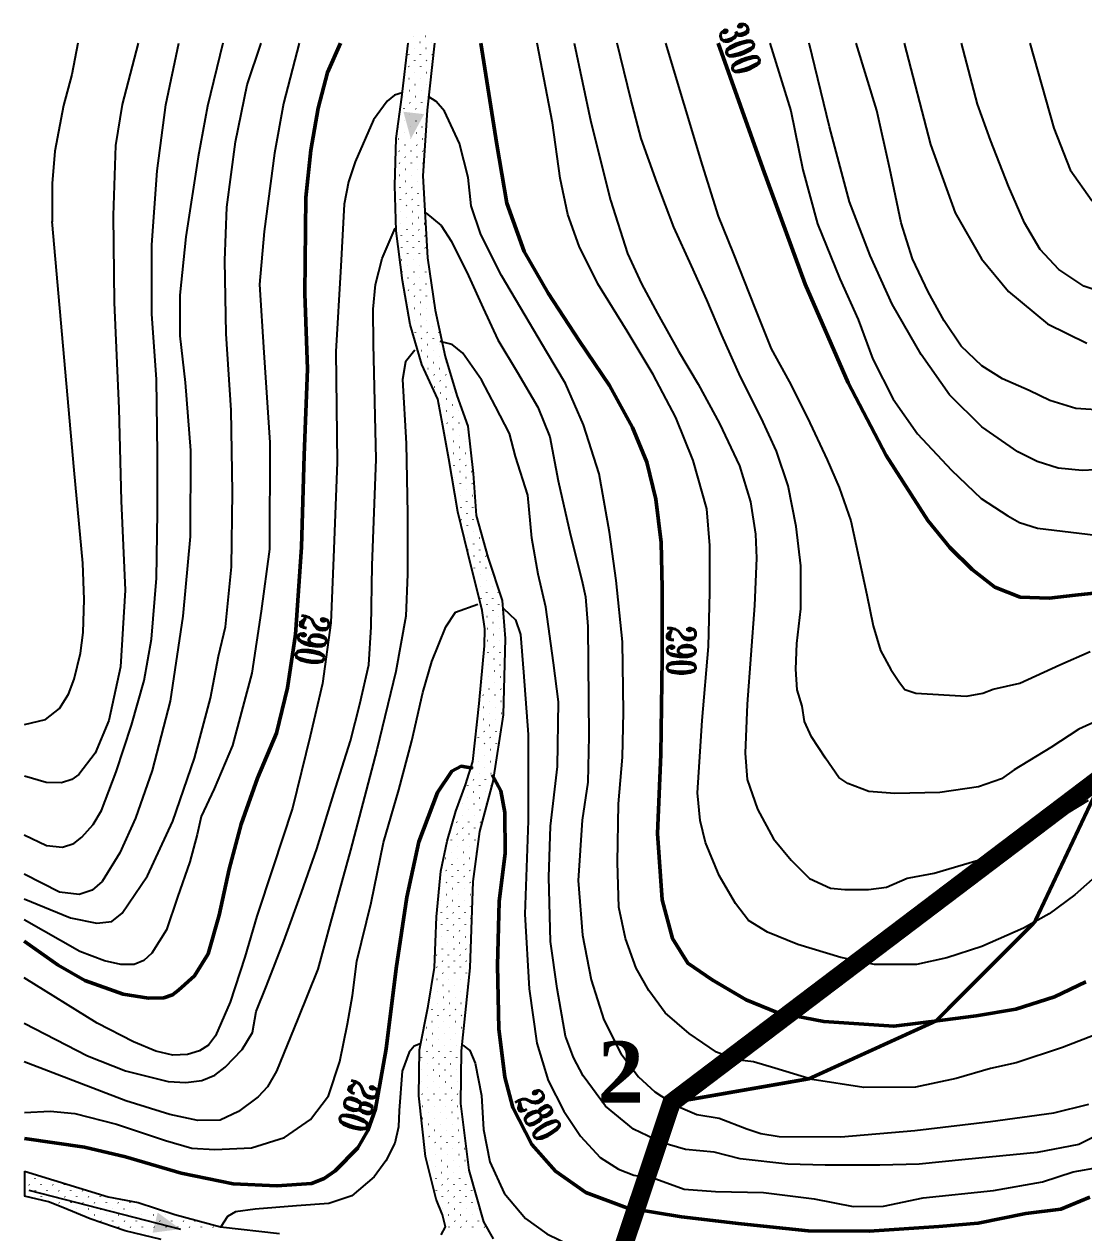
# Model space of a CAD drawing. Header units: millimetres. Extents: x 2268 to 10992, y 389 to 3530.
# Drawn here: x 3281 to 3567.4, y 1310.5 to 1637.3 of the extents above; entities that cross this region are included whole.
import ezdxf
from ezdxf.enums import TextEntityAlignment as Align

# ---------------------------------------------------------------- set-up
doc = ezdxf.new("R2010")
doc.units = ezdxf.units.MM
doc.linetypes.add('ACAD_ISO02W100', pattern=[15, 12, -3])
doc.layers.get('0').update_dxf_attribs({"true_color": 0xd9d9d9})
for name, color, linetype in [('fiume', 4, 'Continuous'), ('rettifilo 1', 162, 'Continuous'), ('tracciolino 1', 140, 'Continuous')]:
    doc.layers.add(name, color=color, linetype=linetype)
doc.layers.add('linee rosse', color=7, linetype='Continuous', lineweight=50, true_color=0xffc2c2)
doc.layers.add('testo', color=7, linetype='Continuous', true_color=0x990000)
doc.styles.get("Standard").update_dxf_attribs({"font": 'times.ttf'})
doc.styles.add('TRIPLEX', font='romant', dxfattribs={"width": 0.86, "height": 10})

# ---------------------------------------------------------------- blocks, each defined once
blk = doc.blocks.new('B01C419F8')
at = {"layer": 'fiume', "linetype": 'Continuous'}
for p, q in [((262.66, 45.44), (262.68, 45.45)), ((263.82, 45.47), (263.84, 45.48)), ((264.98, 45.5), (265, 45.51)), ((265.56, 46.08), (265.57, 46.09)), ((266.14, 45.52), (266.15, 45.54)), ((267.3, 45.55), (267.31, 45.57)), ((268.46, 45.58), (268.47, 45.59)), ((269.62, 45.61), (269.63, 45.62)), ((270.78, 45.64), (270.79, 45.65)), ((271.94, 45.66), (271.95, 45.68)), ((273.1, 45.69), (273.11, 45.71)), ((274.26, 45.72), (274.27, 45.74)), ((275.42, 45.75), (275.43, 45.76)), ((277.16, 45.23), (277.17, 45.24)), ((278.32, 45.25), (278.33, 45.27)), ((259.18, 44.22), (259.2, 44.24)), ((260.34, 44.25), (260.36, 44.26)), ((260.92, 44.83), (260.94, 44.84)), ((261.5, 44.28), (261.52, 44.29)), ((262.08, 44.86), (262.1, 44.87)), ((262.66, 44.31), (262.68, 44.32)), ((263.24, 44.89), (263.26, 44.9)), ((263.82, 44.34), (263.84, 44.35)), ((264.4, 44.92), (264.42, 44.93)), ((264.98, 44.36), (265, 44.38)), ((265.56, 44.94), (265.58, 44.96)), ((266.14, 44.39), (266.15, 44.41)), ((266.72, 44.97), (266.73, 44.99)), ((267.3, 44.42), (267.31, 44.43)), ((267.88, 45), (267.89, 45.01)), ((268.46, 44.45), (268.47, 44.46)), ((269.04, 45.03), (269.05, 45.04)), ((269.62, 44.48), (269.63, 44.49)), ((270.2, 45.06), (270.21, 45.07)), ((270.78, 44.51), (270.79, 44.52)), ((271.36, 45.09), (271.37, 45.1)), ((271.94, 44.53), (271.95, 44.55)), ((272.52, 45.11), (272.53, 45.13)), ((273.1, 44.56), (273.11, 44.58)), ((273.68, 45.14), (273.69, 45.16)), ((274.26, 44.59), (274.27, 44.6)), ((274.84, 45.17), (274.85, 45.18)), ((275.42, 44.62), (275.43, 44.63)), ((276, 45.2), (276.01, 45.21)), ((276, 44.07), (276.01, 44.08)), ((276.58, 44.65), (276.59, 44.66)), ((277.16, 44.1), (277.17, 44.11)), ((277.74, 44.68), (277.75, 44.69)), ((278.32, 44.12), (278.33, 44.14)), ((278.9, 44.7), (278.91, 44.72)), ((279.48, 44.15), (279.49, 44.17)), ((280.06, 44.73), (280.07, 44.75)), ((280.64, 44.18), (280.65, 44.19)), ((281.22, 44.76), (281.23, 44.77)), ((281.8, 44.21), (281.81, 44.22)), ((282.96, 44.24), (282.97, 44.25)), ((323.54, 44.1), (323.56, 44.11)), ((251.07, 42.89), (251.08, 42.91)), ((252.22, 42.92), (252.24, 42.94)), ((253.38, 42.95), (253.4, 42.96)), ((254.54, 42.98), (254.56, 42.99)), ((255.7, 43.01), (255.72, 43.02)), ((256.86, 43.03), (256.88, 43.05)), ((257.44, 43.61), (257.46, 43.63)), ((258.02, 43.06), (258.04, 43.08)), ((258.6, 43.64), (258.62, 43.66)), ((259.18, 43.09), (259.2, 43.11)), ((259.76, 43.67), (259.78, 43.69)), ((260.34, 43.12), (260.36, 43.13)), ((260.92, 43.7), (260.94, 43.71)), ((262.08, 43.73), (262.1, 43.74)), ((263.24, 43.76), (263.26, 43.77)), ((270.2, 43.93), (270.21, 43.94)), ((271.36, 43.95), (271.37, 43.97)), ((272.52, 43.98), (272.53, 44)), ((273.68, 44.01), (273.69, 44.02)), ((274.84, 44.04), (274.85, 44.05)), ((275.42, 43.49), (275.43, 43.5)), ((276.58, 43.52), (276.59, 43.53)), ((277.74, 43.54), (277.75, 43.56)), ((278.9, 43.57), (278.91, 43.59)), ((279.48, 43.02), (279.49, 43.03)), ((280.06, 43.6), (280.07, 43.61)), ((280.64, 43.05), (280.65, 43.06)), ((281.22, 43.63), (281.23, 43.64)), ((281.8, 43.08), (281.81, 43.09)), ((282.38, 43.66), (282.39, 43.67)), ((282.96, 43.11), (282.97, 43.12)), ((283.54, 43.69), (283.55, 43.7)), ((284.12, 43.13), (284.13, 43.15)), ((284.7, 43.71), (284.71, 43.73)), ((285.28, 43.16), (285.29, 43.18)), ((286.43, 43.19), (286.45, 43.2)), ((287.59, 43.22), (287.61, 43.23)), ((321.22, 42.91), (321.24, 42.92)), ((321.8, 43.49), (321.82, 43.5)), ((322.38, 42.94), (322.4, 42.95)), ((322.96, 43.52), (322.98, 43.53)), ((323.54, 42.96), (323.56, 42.98)), ((245.85, 42.2), (245.86, 42.21)), ((247.01, 42.23), (247.02, 42.24)), ((248.17, 42.26), (248.18, 42.27)), ((249.33, 42.28), (249.34, 42.3)), ((249.91, 42.86), (249.92, 42.88)), ((249.91, 41.73), (249.92, 41.75)), ((250.49, 42.31), (250.5, 42.33)), ((251.07, 41.76), (251.08, 41.78)), ((251.65, 42.34), (251.66, 42.36)), ((252.22, 41.79), (252.24, 41.8)), ((252.8, 42.37), (252.82, 42.38)), ((253.38, 41.82), (253.4, 41.83)), ((253.96, 42.4), (253.98, 42.41)), ((254.54, 41.85), (254.56, 41.86)), ((255.12, 42.43), (255.14, 42.44)), ((255.7, 41.87), (255.72, 41.89)), ((256.28, 42.45), (256.3, 42.47)), ((257.44, 42.48), (257.46, 42.5)), ((258.6, 42.51), (258.62, 42.53)), ((281.22, 42.5), (281.23, 42.51)), ((282.38, 42.53), (282.39, 42.54)), ((282.96, 41.97), (282.97, 41.99)), ((283.54, 42.55), (283.55, 42.57)), ((284.12, 42), (284.13, 42.02)), ((284.7, 42.58), (284.71, 42.6)), ((285.28, 42.03), (285.29, 42.04)), ((285.85, 42.61), (285.87, 42.62)), ((286.43, 42.06), (286.45, 42.07)), ((287.01, 42.64), (287.03, 42.65)), ((287.59, 42.09), (287.61, 42.1)), ((288.17, 42.67), (288.19, 42.68)), ((288.75, 42.12), (288.77, 42.13)), ((289.33, 42.7), (289.35, 42.71)), ((289.91, 42.14), (289.93, 42.16)), ((290.49, 42.72), (290.51, 42.74)), ((291.07, 42.17), (291.09, 42.19)), ((291.65, 42.75), (291.67, 42.77)), ((292.23, 42.2), (292.25, 42.21)), ((292.81, 42.78), (292.83, 42.79)), ((293.39, 42.23), (293.41, 42.24)), ((293.97, 42.81), (293.99, 42.82)), ((294.55, 42.26), (294.57, 42.27)), ((295.13, 42.84), (295.15, 42.85)), ((295.71, 42.28), (295.73, 42.3)), ((296.29, 41.73), (296.31, 41.75)), ((296.87, 42.31), (296.89, 42.33)), ((297.45, 41.76), (297.47, 41.78)), ((298.03, 42.34), (298.05, 42.36)), ((298.61, 41.79), (298.63, 41.8)), ((299.19, 42.37), (299.21, 42.38)), ((299.77, 41.82), (299.78, 41.83)), ((300.35, 42.4), (300.36, 42.41)), ((300.93, 41.85), (300.94, 41.86)), ((301.51, 42.43), (301.52, 42.44)), ((302.09, 41.87), (302.1, 41.89)), ((303.25, 41.9), (303.26, 41.92)), ((304.41, 41.93), (304.42, 41.95)), ((305.57, 41.96), (305.58, 41.97)), ((316.01, 42.21), (316.02, 42.23)), ((317.17, 42.24), (317.18, 42.26)), ((318.33, 42.27), (318.34, 42.28)), ((319.48, 42.3), (319.5, 42.31)), ((320.06, 42.88), (320.08, 42.89)), ((320.06, 41.75), (320.08, 41.76)), ((320.64, 42.33), (320.66, 42.34)), ((321.22, 41.78), (321.24, 41.79)), ((321.8, 42.36), (321.82, 42.37)), ((322.38, 41.8), (322.4, 41.82)), ((322.96, 42.38), (322.98, 42.4)), ((323.54, 41.83), (323.56, 41.85)), ((243.53, 41.01), (243.54, 41.03)), ((244.69, 41.04), (244.7, 41.05)), ((245.27, 41.62), (245.28, 41.63)), ((245.85, 41.07), (245.86, 41.08)), ((246.43, 41.65), (246.44, 41.66)), ((247.01, 41.1), (247.02, 41.11)), ((247.59, 41.68), (247.6, 41.69)), ((248.17, 41.13), (248.18, 41.14)), ((248.75, 41.71), (248.76, 41.72)), ((248.75, 40.57), (248.76, 40.59)), ((249.33, 41.15), (249.34, 41.17)), ((250.49, 41.18), (250.5, 41.2)), ((251.65, 41.21), (251.66, 41.22)), ((252.8, 41.24), (252.82, 41.25)), ((283.54, 41.42), (283.55, 41.44)), ((284.7, 41.45), (284.71, 41.46)), ((285.28, 40.9), (285.29, 40.91)), ((285.85, 41.48), (285.87, 41.49)), ((286.43, 40.93), (286.45, 40.94)), ((287.01, 41.51), (287.03, 41.52)), ((287.59, 40.96), (287.61, 40.97)), ((288.17, 41.54), (288.19, 41.55)), ((288.75, 40.98), (288.77, 41)), ((289.33, 41.56), (289.35, 41.58)), ((289.91, 41.01), (289.93, 41.03)), ((290.49, 41.59), (290.51, 41.61)), ((291.07, 41.04), (291.09, 41.05)), ((291.65, 41.62), (291.67, 41.63)), ((292.23, 41.07), (292.25, 41.08)), ((292.81, 41.65), (292.83, 41.66)), ((293.39, 41.1), (293.41, 41.11)), ((293.97, 41.68), (293.99, 41.69)), ((294.55, 41.13), (294.57, 41.14)), ((295.13, 41.71), (295.15, 41.72)), ((295.13, 40.57), (295.15, 40.59)), ((295.71, 41.15), (295.73, 41.17)), ((296.29, 40.6), (296.31, 40.62)), ((296.87, 41.18), (296.89, 41.2)), ((297.45, 40.63), (297.47, 40.64)), ((298.03, 41.21), (298.05, 41.22)), ((298.61, 40.66), (298.63, 40.67)), ((299.19, 41.24), (299.21, 41.25)), ((299.77, 40.69), (299.78, 40.7)), ((300.35, 41.27), (300.36, 41.28)), ((300.93, 40.72), (300.94, 40.73)), ((301.51, 41.3), (301.52, 41.31)), ((302.09, 40.74), (302.1, 40.76)), ((302.67, 41.32), (302.68, 41.34)), ((303.25, 40.77), (303.26, 40.79)), ((303.83, 41.35), (303.84, 41.37)), ((304.41, 40.8), (304.42, 40.81)), ((304.99, 41.38), (305, 41.39)), ((305.57, 40.83), (305.58, 40.84)), ((306.15, 41.41), (306.16, 41.42)), ((306.73, 40.86), (306.74, 40.87)), ((307.31, 41.44), (307.32, 41.45)), ((307.89, 40.88), (307.9, 40.9)), ((308.47, 41.46), (308.48, 41.48)), ((309.05, 40.91), (309.06, 40.93)), ((309.63, 41.49), (309.64, 41.51)), ((310.21, 40.94), (310.22, 40.96)), ((310.79, 41.52), (310.8, 41.54)), ((311.37, 40.97), (311.38, 40.98)), ((311.95, 41.55), (311.96, 41.56)), ((312.53, 41), (312.54, 41.01)), ((313.11, 41.58), (313.12, 41.59)), ((313.69, 41.03), (313.7, 41.04)), ((314.27, 41.61), (314.28, 41.62)), ((314.85, 41.05), (314.86, 41.07)), ((315.43, 41.63), (315.44, 41.65)), ((316.01, 41.08), (316.02, 41.1)), ((316.59, 41.66), (316.6, 41.68)), ((317.17, 41.11), (317.18, 41.13)), ((317.75, 41.69), (317.76, 41.71)), ((318.33, 41.14), (318.34, 41.15)), ((318.91, 41.72), (318.92, 41.73)), ((318.91, 40.59), (318.92, 40.6)), ((319.48, 41.17), (319.5, 41.18)), ((320.06, 40.62), (320.08, 40.63)), ((320.64, 41.2), (320.66, 41.21)), ((321.22, 40.64), (321.24, 40.66)), ((321.8, 41.22), (321.82, 41.24)), ((322.38, 40.67), (322.4, 40.69)), ((322.96, 41.25), (322.98, 41.27)), ((323.54, 40.7), (323.56, 40.72)), ((237.73, 39.74), (237.74, 39.75)), ((238.89, 39.77), (238.9, 39.78)), ((240.05, 39.8), (240.06, 39.81)), ((240.63, 40.38), (240.64, 40.39)), ((241.21, 39.82), (241.22, 39.84)), ((241.79, 40.4), (241.8, 40.42)), ((242.37, 39.85), (242.38, 39.87)), ((242.95, 40.43), (242.96, 40.45)), ((243.53, 39.88), (243.54, 39.89)), ((244.11, 40.46), (244.12, 40.47)), ((244.69, 39.91), (244.7, 39.92)), ((245.27, 40.49), (245.28, 40.5)), ((246.43, 40.52), (246.44, 40.53)), ((247.59, 40.55), (247.6, 40.56)), ((288.17, 40.4), (288.19, 40.42)), ((289.33, 40.43), (289.35, 40.45)), ((289.91, 39.88), (289.93, 39.89)), ((290.49, 40.46), (290.51, 40.47)), ((291.07, 39.91), (291.09, 39.92)), ((291.65, 40.49), (291.67, 40.5)), ((292.23, 39.94), (292.25, 39.95)), ((292.81, 40.52), (292.83, 40.53)), ((293.39, 39.97), (293.41, 39.98)), ((293.97, 40.55), (293.99, 40.56)), ((294.55, 39.99), (294.57, 40.01)), ((295.71, 40.02), (295.73, 40.04)), ((296.29, 39.47), (296.31, 39.48)), ((296.87, 40.05), (296.89, 40.06)), ((297.45, 39.5), (297.47, 39.51)), ((298.03, 40.08), (298.05, 40.09)), ((298.61, 39.53), (298.63, 39.54)), ((299.19, 40.11), (299.21, 40.12)), ((299.77, 39.56), (299.78, 39.57)), ((300.35, 40.14), (300.36, 40.15)), ((300.93, 39.58), (300.94, 39.6)), ((301.51, 40.16), (301.52, 40.18)), ((302.09, 39.61), (302.1, 39.63)), ((302.67, 40.19), (302.68, 40.21)), ((303.25, 39.64), (303.26, 39.65)), ((303.83, 40.22), (303.84, 40.23)), ((304.41, 39.67), (304.42, 39.68)), ((304.99, 40.25), (305, 40.26)), ((305.57, 39.7), (305.58, 39.71)), ((306.15, 40.28), (306.16, 40.29)), ((306.73, 39.73), (306.74, 39.74)), ((307.31, 40.31), (307.32, 40.32)), ((307.89, 39.75), (307.9, 39.77)), ((308.47, 40.33), (308.48, 40.35)), ((309.05, 39.78), (309.06, 39.8)), ((309.63, 40.36), (309.64, 40.38)), ((310.21, 39.81), (310.22, 39.82)), ((310.79, 40.39), (310.8, 40.4)), ((311.37, 39.84), (311.38, 39.85)), ((311.95, 40.42), (311.96, 40.43)), ((312.53, 39.87), (312.54, 39.88)), ((313.11, 40.45), (313.12, 40.46)), ((313.69, 39.89), (313.7, 39.91)), ((314.27, 40.47), (314.28, 40.49)), ((314.85, 39.92), (314.86, 39.94)), ((315.43, 40.5), (315.44, 40.52)), ((316.01, 39.95), (316.02, 39.97)), ((316.59, 40.53), (316.6, 40.55)), ((317.17, 39.98), (317.18, 39.99)), ((317.75, 40.56), (317.76, 40.57)), ((317.75, 39.43), (317.76, 39.44)), ((318.33, 40.01), (318.34, 40.02)), ((318.91, 39.46), (318.92, 39.47)), ((319.48, 40.04), (319.5, 40.05)), ((320.06, 39.48), (320.08, 39.5)), ((320.64, 40.06), (320.66, 40.08)), ((321.8, 40.09), (321.82, 40.11)), ((209.32, 38.48), (209.33, 38.49)), ((209.9, 39.06), (209.91, 39.07)), ((210.48, 38.51), (210.49, 38.52)), ((211.06, 39.09), (211.07, 39.1)), ((211.64, 38.54), (211.65, 38.55)), ((212.22, 39.12), (212.23, 39.13)), ((212.8, 38.57), (212.81, 38.58)), ((213.96, 38.59), (213.97, 38.61)), ((215.12, 38.62), (215.13, 38.64)), ((227.29, 38.35), (227.31, 38.37)), ((228.45, 38.38), (228.47, 38.4)), ((229.61, 38.41), (229.63, 38.42)), ((230.77, 38.44), (230.79, 38.45)), ((231.93, 38.47), (231.95, 38.48)), ((233.09, 38.49), (233.1, 38.51)), ((234.25, 38.52), (234.26, 38.54)), ((234.83, 39.1), (234.84, 39.12)), ((235.41, 38.55), (235.42, 38.57)), ((235.99, 39.13), (236, 39.15)), ((236.57, 38.58), (236.58, 38.59)), ((237.15, 39.16), (237.16, 39.17)), ((237.73, 38.61), (237.74, 38.62)), ((238.31, 39.19), (238.32, 39.2)), ((238.89, 38.64), (238.9, 38.65)), ((239.47, 39.22), (239.48, 39.23)), ((240.05, 38.66), (240.06, 38.68)), ((240.63, 39.24), (240.64, 39.26)), ((241.21, 38.69), (241.22, 38.71)), ((241.79, 39.27), (241.8, 39.29)), ((242.95, 39.3), (242.96, 39.32)), ((301.51, 39.03), (301.52, 39.05)), ((302.67, 39.06), (302.68, 39.07)), ((303.25, 38.51), (303.26, 38.52)), ((303.83, 39.09), (303.84, 39.1)), ((304.41, 38.54), (304.42, 38.55)), ((304.99, 39.12), (305, 39.13)), ((305.57, 38.57), (305.58, 38.58)), ((306.15, 39.15), (306.16, 39.16)), ((306.73, 38.59), (306.74, 38.61)), ((307.31, 39.17), (307.32, 39.19)), ((307.89, 38.62), (307.9, 38.64)), ((308.47, 39.2), (308.48, 39.22)), ((309.05, 38.65), (309.06, 38.66)), ((309.63, 39.23), (309.64, 39.24)), ((310.21, 38.68), (310.22, 38.69)), ((310.79, 39.26), (310.8, 39.27)), ((311.37, 38.71), (311.38, 38.72)), ((311.95, 39.29), (311.96, 39.3)), ((312.53, 38.74), (312.54, 38.75)), ((313.11, 39.32), (313.12, 39.33)), ((313.69, 38.76), (313.7, 38.78)), ((314.27, 39.34), (314.28, 39.36)), ((314.85, 38.79), (314.86, 38.81)), ((315.43, 39.37), (315.44, 39.39)), ((316.01, 38.82), (316.02, 38.83)), ((316.59, 39.4), (316.6, 39.41)), ((317.17, 38.85), (317.18, 38.86)), ((318.33, 38.88), (318.34, 38.89)), ((209.32, 37.35), (209.33, 37.36)), ((209.9, 37.93), (209.91, 37.94)), ((210.48, 37.38), (210.49, 37.39)), ((211.06, 37.96), (211.07, 37.97)), ((211.64, 37.41), (211.65, 37.42)), ((212.22, 37.99), (212.23, 38)), ((212.8, 37.43), (212.81, 37.45)), ((213.38, 38.01), (213.39, 38.03)), ((213.96, 37.46), (213.97, 37.48)), ((214.54, 38.04), (214.55, 38.06)), ((215.12, 37.49), (215.13, 37.5)), ((215.7, 38.07), (215.71, 38.08)), ((216.28, 37.52), (216.29, 37.53)), ((216.86, 38.1), (216.87, 38.11)), ((217.44, 37.55), (217.45, 37.56)), ((218.02, 38.13), (218.03, 38.14)), ((218.59, 37.58), (218.61, 37.59)), ((219.17, 38.16), (219.19, 38.17)), ((219.75, 37.6), (219.77, 37.62)), ((220.33, 38.18), (220.35, 38.2)), ((220.91, 37.63), (220.93, 37.65)), ((221.49, 38.21), (221.5, 38.22)), ((222.07, 37.66), (222.09, 37.67)), ((222.65, 37.11), (222.67, 37.12)), ((223.23, 37.69), (223.25, 37.7)), ((223.81, 37.14), (223.83, 37.15)), ((224.39, 37.72), (224.41, 37.73)), ((224.97, 37.17), (224.99, 37.18)), ((225.55, 37.75), (225.57, 37.76)), ((226.13, 37.19), (226.15, 37.21)), ((226.71, 37.77), (226.73, 37.79)), ((227.29, 37.22), (227.31, 37.24)), ((227.87, 37.8), (227.89, 37.82)), ((228.45, 37.25), (228.47, 37.26)), ((229.03, 37.83), (229.05, 37.84)), ((229.61, 37.28), (229.63, 37.29)), ((230.19, 37.86), (230.21, 37.87)), ((230.77, 37.31), (230.79, 37.32)), ((231.35, 37.89), (231.37, 37.9)), ((231.93, 37.34), (231.95, 37.35)), ((232.51, 37.92), (232.52, 37.93)), ((233.09, 37.36), (233.1, 37.38)), ((233.67, 37.94), (233.68, 37.96)), ((234.25, 37.39), (234.26, 37.41)), ((234.83, 37.97), (234.84, 37.99)), ((235.41, 37.42), (235.42, 37.43)), ((235.99, 38), (236, 38.01)), ((236.57, 37.45), (236.58, 37.46)), ((237.15, 38.03), (237.16, 38.04)), ((237.73, 37.48), (237.74, 37.49)), ((238.31, 38.06), (238.32, 38.07)), ((238.89, 37.5), (238.9, 37.52)), ((239.47, 38.08), (239.48, 38.1)), ((240.63, 38.11), (240.64, 38.13)), ((306.15, 38.01), (306.16, 38.03)), ((307.31, 38.04), (307.32, 38.06)), ((308.47, 38.07), (308.48, 38.08)), ((309.63, 38.1), (309.64, 38.11)), ((310.79, 38.13), (310.8, 38.14)), ((311.95, 38.16), (311.96, 38.17)), ((313.11, 38.18), (313.12, 38.2)), ((314.27, 38.21), (314.28, 38.23)), ((209.91, 36.81), (209.91, 36.81)), ((211.06, 36.83), (211.07, 36.84)), ((212.22, 36.85), (212.23, 36.87)), ((213.38, 36.88), (213.39, 36.9)), ((213.97, 36.34), (213.97, 36.35)), ((214.54, 36.91), (214.55, 36.93)), ((215.12, 36.36), (215.13, 36.37)), ((215.7, 36.94), (215.71, 36.95)), ((216.28, 36.39), (216.29, 36.4)), ((216.86, 36.97), (216.87, 36.98)), ((217.44, 36.42), (217.45, 36.43)), ((218.02, 37), (218.03, 37.01)), ((218.59, 36.44), (218.61, 36.46)), ((219.17, 37.02), (219.19, 37.04)), ((219.75, 36.47), (219.77, 36.49)), ((220.33, 37.05), (220.35, 37.07)), ((220.91, 36.5), (220.93, 36.51)), ((221.49, 37.08), (221.51, 37.09)), ((221.49, 35.95), (221.51, 35.96)), ((222.07, 36.53), (222.09, 36.54)), ((222.65, 35.98), (222.67, 35.99)), ((223.23, 36.56), (223.25, 36.57)), ((223.81, 36.01), (223.83, 36.02)), ((224.39, 36.59), (224.41, 36.6)), ((224.97, 36.03), (224.99, 36.05)), ((225.55, 36.61), (225.57, 36.63)), ((226.13, 36.06), (226.15, 36.08)), ((226.71, 36.64), (226.73, 36.66)), ((227.29, 36.09), (227.31, 36.1)), ((227.87, 36.67), (227.89, 36.68)), ((228.45, 36.12), (228.47, 36.13)), ((229.03, 36.7), (229.05, 36.71)), ((229.61, 36.15), (229.63, 36.16)), ((230.19, 36.73), (230.21, 36.74)), ((230.77, 36.18), (230.79, 36.19)), ((231.35, 36.76), (231.37, 36.77)), ((231.93, 36.2), (231.95, 36.22)), ((232.51, 36.78), (232.52, 36.8)), ((233.67, 36.81), (233.68, 36.83)), ((234.83, 36.84), (234.84, 36.85)), ((235.99, 36.87), (236, 36.88)), ((218.02, 35.86), (218.03, 35.88)), ((219.17, 35.89), (219.19, 35.91)), ((220.33, 35.92), (220.35, 35.94)), ((323.54, 18.07), (323.56, 18.09)), ((322.96, 16.36), (322.98, 16.38)), ((323.54, 16.94), (323.56, 16.96)), ((322.96, 15.23), (322.98, 15.25)), ((323.54, 15.81), (323.56, 15.83)), ((322.96, 14.1), (322.98, 14.11)), ((323.54, 14.68), (323.56, 14.69)), ((322.38, 13.52), (322.4, 13.53)), ((322.96, 12.97), (322.98, 12.98)), ((323.54, 13.55), (323.56, 13.56)), ((321.8, 11.81), (321.82, 11.82)), ((322.38, 12.39), (322.4, 12.4)), ((322.96, 11.84), (322.98, 11.85)), ((323.54, 12.42), (323.56, 12.43)), ((321.8, 10.68), (321.82, 10.69)), ((322.38, 11.26), (322.4, 11.27)), ((322.96, 10.71), (322.98, 10.72)), ((323.54, 11.29), (323.56, 11.3)), ((321.22, 10.1), (321.24, 10.11)), ((321.8, 9.55), (321.82, 9.56)), ((322.38, 10.13), (322.4, 10.14)), ((322.96, 9.57), (322.98, 9.59)), ((323.54, 10.15), (323.56, 10.17)), ((321.22, 8.97), (321.24, 8.98)), ((321.8, 8.41), (321.82, 8.43)), ((322.38, 8.99), (322.4, 9.01)), ((322.96, 8.44), (322.98, 8.46)), ((323.54, 9.02), (323.56, 9.04)), ((320.64, 7.25), (320.66, 7.27)), ((321.22, 7.83), (321.24, 7.85)), ((321.8, 7.28), (321.82, 7.3)), ((322.38, 7.86), (322.4, 7.88)), ((322.96, 7.31), (322.98, 7.33)), ((320.64, 6.12), (320.66, 6.14)), ((321.22, 6.7), (321.24, 6.72)), ((321.8, 6.15), (321.82, 6.17)), ((322.38, 6.73), (322.4, 6.75)), ((320.06, 5.54), (320.08, 5.56)), ((320.64, 4.99), (320.66, 5.01)), ((321.22, 5.57), (321.24, 5.59)), ((321.8, 5.02), (321.82, 5.03)), ((322.38, 5.6), (322.4, 5.61)), ((319.49, 3.84), (319.5, 3.85)), ((320.06, 4.41), (320.08, 4.43)), ((320.64, 3.86), (320.66, 3.87)), ((321.22, 4.44), (321.24, 4.45)), ((319.48, 2.7), (319.5, 2.72)), ((320.06, 3.28), (320.08, 3.3)), ((320.64, 2.73), (320.66, 2.74)), ((321.22, 3.31), (321.24, 3.32)), ((319.48, 1.57), (319.5, 1.58)), ((320.06, 2.15), (320.08, 2.16)), ((320.64, 1.6), (320.66, 1.61)), ((318.33, 0.42), (318.34, 0.42)), ((318.91, 0.99), (318.92, 1)), ((319.48, 0.44), (319.5, 0.45)), ((320.06, 1.02), (320.08, 1.03)), ((320.64, 0.47), (320.66, 0.48))]:
    blk.add_line(p, q, dxfattribs=at)

msp = doc.modelspace()

# ---------------------------------------------------------------- linework, layer by layer
at = {"transparency": 33554687}
for p, q in [((3281.01408, 1327.20964), (3281.01408, 1320.44165)), ((3282.22896, 1322.02262), (3323.17704, 1311.50137))]:
    msp.add_line(p, q, dxfattribs=at)
for points in [[(3280.95846, 1418.12751), (3287.012, 1415.25328), (3291.32838, 1414.74764), (3294.35029, 1415.77154), (3296.52045, 1417.48591), (3299.61382, 1420.90462), (3301.83795, 1424.66527), (3305.8601, 1435.16377), (3309.98452, 1447.70744), (3313.42721, 1459.84208), (3315.4042, 1471.0223), (3316.76764, 1487.45178), (3317.04033, 1505.27879), (3317.04033, 1521.09472), (3316.73356, 1541.17141), (3315.50646, 1558.96433), (3315.47237, 1577.57532), (3316.91611, 1597.61718), (3319.26804, 1615.50159), (3322.74081, 1632.13514)], [(3355.2835, 1632.13514), (3351.02967, 1615.83067), (3348.65515, 1602.35588), (3345.84305, 1581.25661), (3344.58186, 1566.90638), (3345.74079, 1548.49991), (3347.37692, 1524.19655), (3347.24058, 1495.35975), (3345.05907, 1478.58941), (3342.46853, 1461.81907), (3337.28745, 1442.28776), (3332.31088, 1430.52807), (3328.76593, 1423.09731), (3327.74335, 1418.18892), (3325.73227, 1410.75816), (3322.39184, 1401.24815), (3319.39227, 1392.38577), (3315.43829, 1386.07985), (3313.28051, 1384.0907), (3310.65157, 1383.05119), (3307.12222, 1383.07848), (3302.63537, 1384.02772), (3295.98445, 1386.59684), (3280.99262, 1395.1171)], [(3334.62101, 1632.13514), (3330.47666, 1615.13176), (3327.94787, 1601.38443), (3324.67561, 1579.75682), (3323.03948, 1563.97498), (3323.03948, 1553.03336), (3324.437, 1540.38743), (3325.93679, 1522.01504), (3325.86862, 1498.76835), (3323.82346, 1477.19188), (3320.38076, 1454.25197), (3315.54054, 1435.50463), (3311.0071, 1422.58602), (3306.8486, 1413.21235), (3302.04093, 1405.45707), (3299.31642, 1403.10705), (3295.80663, 1402.00409), (3290.49137, 1402.60631), (3280.99262, 1407.42689)], [(3280.99262, 1400.8368), (3293.47339, 1395.69347), (3300.63856, 1394.1949), (3304.61107, 1394.67369), (3307.42608, 1396.96837), (3314.28621, 1406.97871), (3321.16474, 1421.76795), (3327.02754, 1438.84507), (3331.2883, 1455.03594), (3333.46981, 1466.3866), (3335.41271, 1474.36274), (3336.98067, 1490.55362), (3337.28745, 1510.73256), (3336.94659, 1532.95667), (3335.58315, 1553.51056), (3335.24228, 1573.34865), (3335.71949, 1587.83522), (3338.10551, 1605.45771), (3341.23711, 1620.84033), (3345.00936, 1632.13514)], [(3311.73477, 1632.13514), (3307.45891, 1615.51772), (3305.63854, 1604.48626), (3304.97387, 1585.51737), (3305.28064, 1562.06616), (3306.50774, 1533.3657), (3307.15537, 1508.38062), (3308.24613, 1484.21361), (3306.95086, 1463.55746), (3303.84903, 1448.96863), (3300.16773, 1440.14034), (3295.70969, 1434.41891), (3293.79971, 1433.06458), (3291.02679, 1432.17313), (3286.93428, 1432.29503), (3281.06557, 1433.98077)], [(3295.43206, 1632.13514), (3293.86181, 1623.69375), (3291.60234, 1615.31299), (3289.25848, 1602.97117), (3288.50184, 1594.23546), (3288.51234, 1583.81139)], [(3393.69386, 1309.99839), (3394.80911, 1312.11308), (3394.05202, 1315.39202), (3392.36909, 1319.62237), (3389.44314, 1331.12204), (3387.60592, 1347.55501), (3387.77603, 1360.00731), (3390.1236, 1371.77917), (3391.85875, 1382.19011), (3392.40312, 1395.9693), (3393.62793, 1408.25149), (3395.32907, 1416.41694), (3397.60859, 1424.48032), (3400.29638, 1431.65911), (3402.20165, 1437.95331), (3403.97083, 1453.60375), (3405.36576, 1469.18614), (3405.49335, 1473.80472), (3404.75335, 1478.78054), (3400.87477, 1494.36294), (3398.18697, 1505.38629), (3395.77136, 1519.74387), (3394.10425, 1528.72586), (3392.81139, 1535.90465), (3388.42246, 1545.22687), (3385.3264, 1556.08011), (3383.18297, 1567.95403), (3381.48183, 1581.39299), (3381.1416, 1593.64116), (3381.48183, 1606.33163), (3383.06985, 1617.49653), (3384.79857, 1632.13514)], [(3391.91809, 1632.13514), (3389.90792, 1614.05523), (3388.69464, 1596.22689), (3389.95348, 1574.14616), (3392.06289, 1559.99272), (3394.71666, 1547.40432), (3397.88077, 1536.85728), (3400.84074, 1528.55574), (3402.33774, 1515.76321), (3403.15429, 1504.46768), (3406.28438, 1493.17214), (3410.12894, 1481.50236), (3410.94549, 1471.15946), (3410.43515, 1450.5417), (3407.67931, 1432.5437), (3404.03888, 1418.96864), (3402.23568, 1405.52968), (3401.38511, 1382.15609), (3399.07156, 1359.66709), (3398.90145, 1345.47962), (3401.18097, 1327.41357), (3405.1276, 1313.49829), (3407.76436, 1308.87546)], [(3573.60799, 1409.57838), (3564.9322, 1401.88925), (3558.0256, 1396.7178), (3551.08497, 1392.83921), (3539.82345, 1387.93995), (3530.39917, 1384.84388), (3522.1997, 1383.04068), (3510.76807, 1383.00665), (3501.75206, 1384.91193), (3490.04825, 1388.48431), (3481.91683, 1391.81853), (3476.71136, 1394.94862), (3473.20702, 1399.54168), (3468.78407, 1407.12875), (3465.14364, 1416.00867), (3463.72744, 1421.95414), (3463.00021, 1429.48166), (3464.22503, 1449.01068), (3465.92616, 1469.05005), (3466.26639, 1483.67981), (3466.26639, 1496.37028), (3465.51789, 1506.23686), (3461.80941, 1519.33559), (3457.11428, 1530.93733), (3450.95617, 1542.5731), (3443.98152, 1554.2769), (3436.02021, 1567.10346), (3430.98485, 1577.24222), (3427.88879, 1585.84996), (3425.84743, 1595.6485), (3423.80606, 1610.6355), (3419.63896, 1632.13514)], [(3429.63365, 1632.13514), (3434.11494, 1610.85664), (3439.4565, 1589.72855), (3444.04957, 1575.23488), (3447.79206, 1567.10346), (3452.14697, 1559.04008), (3457.86278, 1548.86729), (3463.17032, 1539.95335), (3468.92016, 1529.30424), (3474.29574, 1517.90664), (3477.28974, 1508.17615), (3478.68467, 1499.3983), (3478.92283, 1492.89996), (3478.41249, 1480.14145), (3476.37113, 1453.39961), (3475.86079, 1440.16478), (3476.37113, 1433.02002), (3479.16099, 1425.05871), (3483.48187, 1416.99533), (3488.24505, 1411.21147), (3493.21236, 1406.27818), (3498.92818, 1403.72648), (3502.80676, 1403.3182), (3509.20303, 1403.3182), (3514.03425, 1403.93061), (3519.68202, 1406.38025), (3520.20353, 1406.47773)], [(3577.55462, 1451.93664), (3566.02093, 1446.62909), (3558.46789, 1441.6958), (3548.56729, 1435.67379), (3545.16502, 1433.25818), (3538.93886, 1431.0467), (3528.4939, 1429.51568), (3516.34779, 1429.2435), (3509.27107, 1429.78786), (3503.62331, 1431.96531), (3501.2077, 1433.56438), (3497.53324, 1438.80387), (3493.79075, 1444.55371), (3491.88548, 1448.7385), (3491.23905, 1452.88927), (3489.87814, 1457.2782), (3489.53791, 1462.89194), (3489.81009, 1469.8666), (3490.89882, 1479.22284), (3490.93284, 1490.82458), (3489.63998, 1501.43966), (3487.49655, 1512.46301), (3484.33244, 1521.81925), (3480.18167, 1530.83527), (3474.60195, 1541.92666), (3469.53257, 1553.15415), (3465.44984, 1562.71453), (3461.36712, 1571.9687), (3456.60394, 1582.41367), (3452.07892, 1594.32161), (3447.72402, 1606.36565), (3444.95117, 1616.96372), (3441.25192, 1632.13514)], [(3454.28929, 1632.13514), (3464.191, 1599.11881), (3468.57993, 1585.33962), (3472.62863, 1575.33695), (3478.51456, 1560.33294), (3482.86946, 1549.4797), (3487.70069, 1540.6338), (3492.73604, 1530.83527), (3497.97554, 1519.47169), (3501.25873, 1511.97819), (3504.43985, 1503.0047), (3508.76073, 1482.96533), (3510.42359, 1474.63403), (3512.46921, 1467.96132), (3515.19953, 1462.78988), (3517.57261, 1459.25151), (3518.98881, 1457.36326), (3521.96154, 1456.39361), (3535.63866, 1455.57706), (3540.09564, 1456.42763), (3542.91952, 1457.48233), (3550.13233, 1459.14945), (3560.8835, 1464.04871), (3569.117, 1467.65512)], [(3482.53686, 1632.13514), (3488.15986, 1613.87943), (3491.4772, 1597.894), (3495.42384, 1583.29826), (3501.44585, 1568.39632), (3506.41317, 1557.44101), (3510.39382, 1546.72386), (3515.83745, 1535.87062), (3522.40383, 1526.48036), (3531.65801, 1516.68182), (3539.61932, 1509.02672), (3546.83213, 1504.33159), (3550.03452, 1502.56666), (3554.89551, 1501.03138), (3572.92754, 1498.85393)], [(3574.01626, 1516.98803), (3566.91403, 1516.58401), (3560.47523, 1517.22619), (3554.74241, 1518.99962), (3549.51992, 1521.61511), (3539.85748, 1528.38563), (3531.07962, 1537.09544), (3523.39049, 1547.94868), (3515.5993, 1561.59178), (3509.67935, 1574.69052), (3504.03158, 1589.25223), (3498.62115, 1609.48748), (3493.15973, 1632.13514)], [(3573.40385, 1532.8426), (3565.20439, 1533.35294), (3558.17445, 1535.56867), (3552.65001, 1538.21819), (3545.4372, 1541.34828), (3539.85748, 1544.88664), (3534.27776, 1550.19418), (3529.61665, 1557.10079), (3525.36381, 1564.89198), (3521.11097, 1573.80593), (3518.04893, 1583.57044), (3514.95286, 1598.2002), (3511.40224, 1613.95516), (3505.87417, 1632.13514)], [(3518.85056, 1632.13514), (3525.98295, 1604.73256), (3532.64467, 1586.25824), (3539.75541, 1573.83995), (3547.00224, 1565.02807), (3557.61732, 1556.25022), (3568.16436, 1551.01072)], [(3576.15969, 1563.49705), (3567.38184, 1566.45703), (3560.64534, 1570.98205), (3555.60999, 1576.32361), (3551.35715, 1583.53642), (3547.07029, 1593.50507), (3542.137, 1605.91906), (3538.68847, 1615.67341), (3534.33643, 1632.13514)], [(3552.77577, 1632.13514), (3559.25585, 1609.15605), (3563.72112, 1597.92469), (3569.58392, 1589.57361), (3576.53748, 1583.88124), (3584.5477, 1581.01801), (3590.30824, 1580.24255), (3597.5004, 1580.5408), (3605.95374, 1582.45388), (3615.22515, 1585.21059), (3633.4271, 1590.22124), (3646.99335, 1593.69802), (3659.87788, 1596.25448), (3673.81908, 1600.82201), (3686.46501, 1607.29836), (3695.05469, 1612.37718), (3704.46244, 1618.23998), (3712.69423, 1624.03461), (3719.07772, 1628.07381), (3726.93031, 1632.13514)], [(3520.20353, 1406.47773), (3526.96288, 1407.74115), (3538.80277, 1411.24549), (3548.05695, 1415.46431), (3560.16903, 1422.37091), (3568.64068, 1427.47432)], [(3281.01408, 1327.20964), (3303.64147, 1320.20841), (3311.80335, 1318.73778), (3321.70396, 1315.43758), (3333.98615, 1312.13738), (3349.94279, 1310.33418)]]:
    msp.add_lwpolyline(points, dxfattribs=at)
at = {"transparency": 33554687, "flags": 128}
for points in [[(3383.09911, 1618.71719), (3381.08057, 1618.09911), (3379.06843, 1616.45685), (3375.39566, 1611.37164), (3370.41909, 1600.03803), (3368.67218, 1594.678), (3367.48769, 1588.65328), (3366.53328, 1571.88294), (3365.16984, 1548.80668), (3365.54479, 1518.77687), (3364.59038, 1493.11007), (3363.84049, 1475.38532), (3361.55672, 1459.0581), (3358.25037, 1444.81013), (3353.51241, 1425.27882), (3348.1609, 1409.1902), (3343.86606, 1396.13524), (3340.55971, 1385.02319), (3336.6739, 1372.88855), (3332.68583, 1363.7194), (3330.76849, 1361.19277), (3328.39099, 1359.66316), (3325.10594, 1358.70875), (3321.13066, 1358.57241), (3316.5823, 1359.62907), (3310.51285, 1362.11736), (3300.7129, 1367.14718), (3280.99262, 1379.45009)], [(3571.63467, 1364.49831), (3561.632, 1360.61972), (3549.14567, 1356.43493), (3542.17102, 1354.97195), (3532.8488, 1352.21612), (3521.85947, 1349.86855), (3507.91017, 1349.8005), (3493.96086, 1351.90991), (3483.85612, 1355.00598), (3478.07226, 1356.70711), (3473.61529, 1357.25147), (3468.06959, 1359.32686), (3460.75471, 1364.43026), (3454.25638, 1370.00999), (3449.83343, 1375.99798), (3446.36311, 1382.05402), (3443.53923, 1390.04935), (3441.702, 1398.521), (3441.36177, 1410.63308), (3441.63396, 1426.45364), (3442.72268, 1439.07606), (3442.99486, 1451.25618), (3442.65464, 1470.24085), (3441.02155, 1486.87794), (3439.1503, 1499.97668), (3436.36044, 1515.72919), (3432.1076, 1528.96402), (3427.27638, 1540.12346), (3422.207, 1548.59511), (3416.35509, 1558.49572), (3409.99285, 1569.34896), (3404.41313, 1580.40633), (3401.75936, 1588.16351), (3400.94281, 1595.78459), (3398.59525, 1605.03876), (3394.56356, 1613.7826), (3392.35451, 1616.40259), (3390.36419, 1617.59511)], [(3389.51119, 1586.22421), (3393.67471, 1582.80918), (3396.48584, 1578.50106), (3401.04488, 1569.24689), (3404.99151, 1560.50306), (3409.00619, 1551.92934), (3414.31373, 1543.08344), (3419.79139, 1533.76122), (3423.02354, 1525.66382), (3425.33709, 1513.7899), (3428.63729, 1499.09209), (3431.69933, 1486.91197), (3432.72001, 1482.43798), (3433.33242, 1474.39161), (3433.6046, 1444.79187), (3433.2984, 1432.33956), (3431.8014, 1422.03069), (3430.67865, 1405.76784), (3431.86944, 1390.96797), (3434.21701, 1378.92393), (3437.68732, 1368.07069), (3442.24636, 1358.95261), (3447.04356, 1352.69243), (3451.39847, 1348.57569), (3457.14831, 1344.93526), (3462.79607, 1342.51965), (3468.78407, 1341.46494), (3476.33711, 1338.64106), (3480.04983, 1337.3567), (3485.01289, 1336.53165), (3501.68401, 1336.46361), (3521.72338, 1338.13072), (3542.137, 1340.58035), (3559.25041, 1342.92792), (3568.77677, 1345.24146)], [(3280.99262, 1367.14029), (3298.10197, 1358.38938), (3308.38485, 1354.33082), (3319.87112, 1351.38025), (3324.64173, 1351.13738), (3329.00454, 1351.68702), (3332.47279, 1353.15698), (3335.27637, 1355.26606), (3339.87799, 1360.03811), (3342.70713, 1364.63972), (3343.69563, 1370.3321), (3346.4566, 1377.25156), (3351.16047, 1389.35211), (3355.93252, 1402.54342), (3360.09102, 1414.33719), (3364.62446, 1429.2328), (3369.192, 1443.48077), (3371.71436, 1453.4339), (3374.16856, 1464.03466), (3374.71394, 1474.36274), (3375.0548, 1490.96265), (3376.14555, 1519.69719), (3375.39566, 1550.78368), (3375.25292, 1560.18717), (3375.88991, 1566.90638), (3377.71138, 1573.91959), (3381.25846, 1582.10876)], [(3281.06557, 1447.90592), (3286.72308, 1449.26514), (3290.52038, 1452.23215), (3292.93966, 1456.10506), (3294.46312, 1460.18195), (3296.21222, 1467.17512), (3296.92956, 1472.77163), (3297.20225, 1481.72533), (3296.8273, 1491.50802), (3294.50965, 1516.73475), (3288.51234, 1583.94917)], [(3386.57588, 1549.18163), (3384.01091, 1546.00098), (3383.23545, 1541.22254), (3384.18986, 1523.92386), (3384.53072, 1504.90384), (3384.53072, 1488.61071), (3384.0876, 1477.19188), (3381.46298, 1462.2281), (3376.2819, 1441.06066), (3369.192, 1413.96225), (3363.8064, 1394.43094), (3360.36371, 1381.75092), (3354.90994, 1368.38919), (3349.18348, 1354.1753), (3346.69946, 1349.94011), (3344.241, 1347.28992), (3338.92358, 1343.30185), (3333.94701, 1340.984), (3327.8797, 1340.84766), (3320.31259, 1342.4497), (3308.4823, 1346.22291), (3280.99262, 1356.69562)], [(3573.50592, 1338.06267), (3566.05495, 1334.3542), (3554.79344, 1332.24479), (3535.33246, 1330.33952), (3522.88015, 1329.04666), (3512.23105, 1328.8085), (3497.4652, 1328.8085), (3487.39448, 1329.08068), (3474.49988, 1330.54366), (3467.45718, 1332.31284), (3459.73403, 1333.02732), (3453.20167, 1334.93259), (3445.64863, 1338.53899), (3438.06157, 1344.76515), (3432.03956, 1352.93059), (3429.40705, 1357.92342), (3427.3104, 1363.68176), (3425.0649, 1376.57637), (3423.19366, 1389.30085), (3422.78538, 1406.68645), (3423.2617, 1420.43162), (3425.16697, 1436.55838), (3425.40513, 1454.08007), (3424.07825, 1464.6271), (3422.00286, 1479.63111), (3419.92748, 1488.54506), (3418.22634, 1498.34359), (3417.06957, 1509.97935), (3413.80339, 1520.35628), (3412.1703, 1526.61645), (3408.39378, 1533.93133), (3404.61726, 1541.14414), (3399.51386, 1548.32293), (3396.68147, 1550.66199), (3393.38977, 1551.52106)], [(3281.01408, 1343.02916), (3288.00692, 1343.40918), (3294.6092, 1342.73396), (3305.87505, 1339.90171), (3319.11958, 1335.42797), (3326.31174, 1333.34872), (3332.48131, 1333.00786), (3342.36627, 1333.48507), (3351.3309, 1336.24604), (3358.35263, 1341.12034), (3363.19285, 1347.52852), (3366.32877, 1356.79993), (3368.33984, 1367.02575), (3369.73737, 1374.69511), (3370.86221, 1383.93243), (3374.71394, 1399.71428), (3378.12254, 1416.0415), (3382.24696, 1430.28947), (3385.75782, 1443.48077), (3388.75739, 1456.6039), (3391.1775, 1464.9209), (3394.89288, 1474.29457), (3397.56864, 1478.31672), (3403.55074, 1480.46414)], [(3410.53721, 1479.25686), (3413.79063, 1476.2012), (3415.13028, 1472.2652), (3415.94682, 1462.04138), (3417.17164, 1445.20014), (3417.17164, 1421.86057), (3416.25303, 1396.68378), (3417.47784, 1376.44027), (3419.5192, 1361.74247), (3422.61527, 1351.63773), (3426.83408, 1343.40424), (3431.3591, 1336.5997), (3436.63262, 1330.84986), (3441.63396, 1327.71978), (3445.71668, 1326.05266), (3451.70467, 1325.06601), (3459.35978, 1322.34419), (3467.83143, 1321.66374), (3480.8281, 1321.35753), (3494.53925, 1319.69042), (3505.05226, 1317.61503), (3513.28575, 1317.68308), (3523.93486, 1319.99662), (3542.95354, 1321.96994), (3556.18837, 1324.31751), (3564.52393, 1327.0053), (3571.63467, 1328.26414)], [(3388.0075, 1361.64015), (3386.4217, 1361.0069), (3385.06119, 1359.33508), (3383.15024, 1354.24348), (3382.28104, 1343.60863), (3382.13618, 1339.15614), (3381.12212, 1334.78034), (3378.68496, 1330.00829), (3375.532, 1325.64528), (3369.56694, 1320.53237), (3363.29511, 1318.41903), (3354.53499, 1317.83957), (3343.35477, 1316.88516), (3338.05468, 1316.15038), (3335.95663, 1314.90636), (3334.15117, 1312.15244)], [(3399.51386, 1361.26615), (3401.42976, 1359.81168), (3402.89912, 1356.36688), (3404.54922, 1347.58903), (3405.09358, 1338.47095), (3406.82874, 1329.65907), (3410.74135, 1321.25546), (3416.49118, 1314.34886), (3422.24102, 1310.19809), (3429.48785, 1306.72777), (3434.39988, 1305.30732), (3441.02155, 1304.34618), (3459.29174, 1303.90389), (3476.88147, 1303.90389), (3496.13831, 1303.90389), (3519.06961, 1303.56366), (3535.46855, 1302.47494), (3554.89551, 1303.22343), (3561.41085, 1303.61895), (3566.19104, 1304.75446), (3575.13901, 1310.23211)], [(3317.99548, 1308.70109), (3308.26499, 1311.04865), (3298.8407, 1314.24679), (3291.44548, 1317.36557), (3287.49484, 1318.88139), (3281.01408, 1320.44165)]]:
    msp.add_lwpolyline(points, dxfattribs=at)
at = {"transparency": 33554687}
for points in [[(3385.47069, 1606.27202), (3389.07459, 1612.95088), (3383.4743, 1613.59389)], [(3323.17704, 1311.50137), (3317.05377, 1315.98478), (3315.65094, 1310.52504)]]:
    msp.add_solid(points, dxfattribs=at)
at = {"layer": 'linee rosse', "transparency": 33554687}
for points in [[(3280.99262, 1389.39739), (3290.11277, 1382.86704), (3297.37809, 1378.70901), (3307.75245, 1374.98706), (3314.55851, 1373.90928), (3318.74463, 1374.04748), (3321.02414, 1374.81441), (3322.66453, 1376.09264), (3326.99346, 1380.01254), (3330.67475, 1385.94351), (3333.70841, 1396.33976), (3336.36712, 1408.84934), (3339.57121, 1420.94989), (3344.07057, 1433.45947), (3349.18348, 1445.59411), (3352.14897, 1457.86509), (3354.2623, 1472.2494), (3355.96661, 1495.90513), (3356.61424, 1520.71977), (3357.56865, 1543.96647), (3356.78467, 1564.45218), (3357.12553, 1590.39167), (3358.45489, 1603.23146), (3360.39779, 1614.57573), (3362.94587, 1624.21995), (3366.43712, 1632.13514)], [(3404.36726, 1632.13514), (3408.68298, 1604.78359), (3411.4218, 1588.91201), (3416.08291, 1575.81327), (3422.61527, 1564.51773), (3431.0529, 1551.55509), (3439.18432, 1539.5791), (3445.41048, 1528.21552), (3449.28906, 1518.85928), (3451.67065, 1508.82258), (3453.13363, 1497.11877), (3453.40581, 1484.8706), (3453.40581, 1465.81789), (3453.0996, 1439.82456), (3452.14697, 1418.4583), (3453.40581, 1400.56237), (3456.22969, 1390.04935), (3460.34644, 1383.44895), (3466.94684, 1378.92393), (3476.13297, 1373.51432), (3484.50255, 1370.11205), (3497.09095, 1367.66242), (3516.00757, 1366.33553), (3529.20837, 1368.03667), (3538.28818, 1369.14666), (3548.97556, 1370.99664), (3559.43754, 1374.26282), (3567.96022, 1378.34555)], [(3574.39051, 1483.88395), (3565.06829, 1482.86327), (3558.00008, 1482.08925), (3550.16635, 1482.38695), (3543.3448, 1485.10026), (3537.23773, 1489.80389), (3531.1902, 1495.8004), (3525.1937, 1503.07275), (3513.96621, 1520.6965), (3503.69135, 1540.29357), (3492.05559, 1566.96737), (3480.65799, 1598.26825), (3468.52227, 1632.13514)]]:
    msp.add_lwpolyline(points, dxfattribs=at)
at = {"layer": 'linee rosse', "transparency": 33554687, "flags": 128}
for points in [[(3402.11913, 1436.0841), (3399.05271, 1436.62921), (3396.53114, 1435.30651), (3392.69433, 1429.55662), (3387.66664, 1416.24601), (3384.36029, 1401.28223), (3381.49706, 1381.98953), (3378.83835, 1360.27671), (3375.94104, 1343.98357), (3373.81066, 1338.12503), (3371.16899, 1333.51915), (3365.06758, 1327.24732), (3362.06801, 1325.15529), (3358.65941, 1323.80463), (3349.28574, 1323.19108), (3337.49196, 1323.73646), (3323.38034, 1326.63377), (3308.35058, 1331.01383), (3297.26745, 1333.63065), (3281.01408, 1335.99614)], [(3569.04895, 1320.09869), (3561.22373, 1316.86654), (3551.69738, 1315.70976), (3538.8368, 1313.12404), (3528.18769, 1312.1714), (3509.40717, 1310.94659), (3492.87214, 1311.04865), (3474.77206, 1312.95393), (3458.6453, 1314.82517), (3443.84543, 1317.27481), (3432.78806, 1321.39155), (3424.55456, 1327.20943), (3418.1583, 1334.42225), (3413.08892, 1344.35687), (3410.84342, 1352.55634), (3409.24435, 1365.62106), (3408.90412, 1382.80252), (3409.3124, 1400.08605), (3410.94549, 1413.11674), (3410.89445, 1424.10607), (3409.77808, 1430.00476), (3407.47517, 1434.3469)]]:
    msp.add_lwpolyline(points, dxfattribs=at)
at = {"layer": 'rettifilo 1', "const_width": 5}
msp.add_lwpolyline([(3343.62745, 1187.35815), (3305.38428, 1211.2544), (3416.56055, 1228.11151), (3455.96259, 1345.68598), (3774.87788, 1587.27479), (4059.55415, 1553.89893)], dxfattribs=at)
at = {"layer": 'tracciolino 1', "linetype": 'ACAD_ISO02W100', "ltscale": 2, "const_width": 1}
msp.add_lwpolyline([(3343.62745, 1187.35815), (3336.22641, 1189.51141), (3305.38428, 1211.2544), (3343.08897, 1212.78774), (3379.01392, 1224.33727), (3416.56055, 1228.11151), (3455.96259, 1345.68598), (3493.13862, 1352.16184), (3493.13862, 1352.16184), (3527.47554, 1367.81337), (3554.12009, 1394.53531), (3570.2414, 1428.65419)], dxfattribs=at)

# ---------------------------------------------------------------- block references
at = {"transparency": 33554687, "xscale": 2.8185430224, "yscale": 2.8185430224, "zscale": 2.8185430224, "rotation": 270}
msp.add_blockref('B01C419F8', (3281.02042, 2224.02917), dxfattribs=at)

# ---------------------------------------------------------------- texts
at = {"transparency": 33554687, "style": 'TRIPLEX', "width": 0.688}
for s, rotation, p in [('300', 290.3231368, (3470.90631, 1629.35485)), ('290', 261.9408961, (3355.04447, 1471.35983)), ('290', 270, (3454.77873, 1467.8398)), ('280', 253.4429286, (3367.63315, 1345.87435)), ('280', 299.197486, (3416.63648, 1340.44751))]:
    msp.add_text(s, height=7.666437, rotation=rotation, dxfattribs=at).set_placement(p, align=Align.CENTER)
at = {"layer": 'testo', "insert": (3435.96259, 1362.29848), "char_height": 16.6125025, "attachment_point": 1}
msp.add_mtext_dynamic_manual_height_columns('{\\fTimes New Roman|b1|i0|c0|p18;2}', width=16.6125025, gutter_width=83.06251, heights=[19.50231], dxfattribs=at)

doc.saveas('drawing.dxf')
